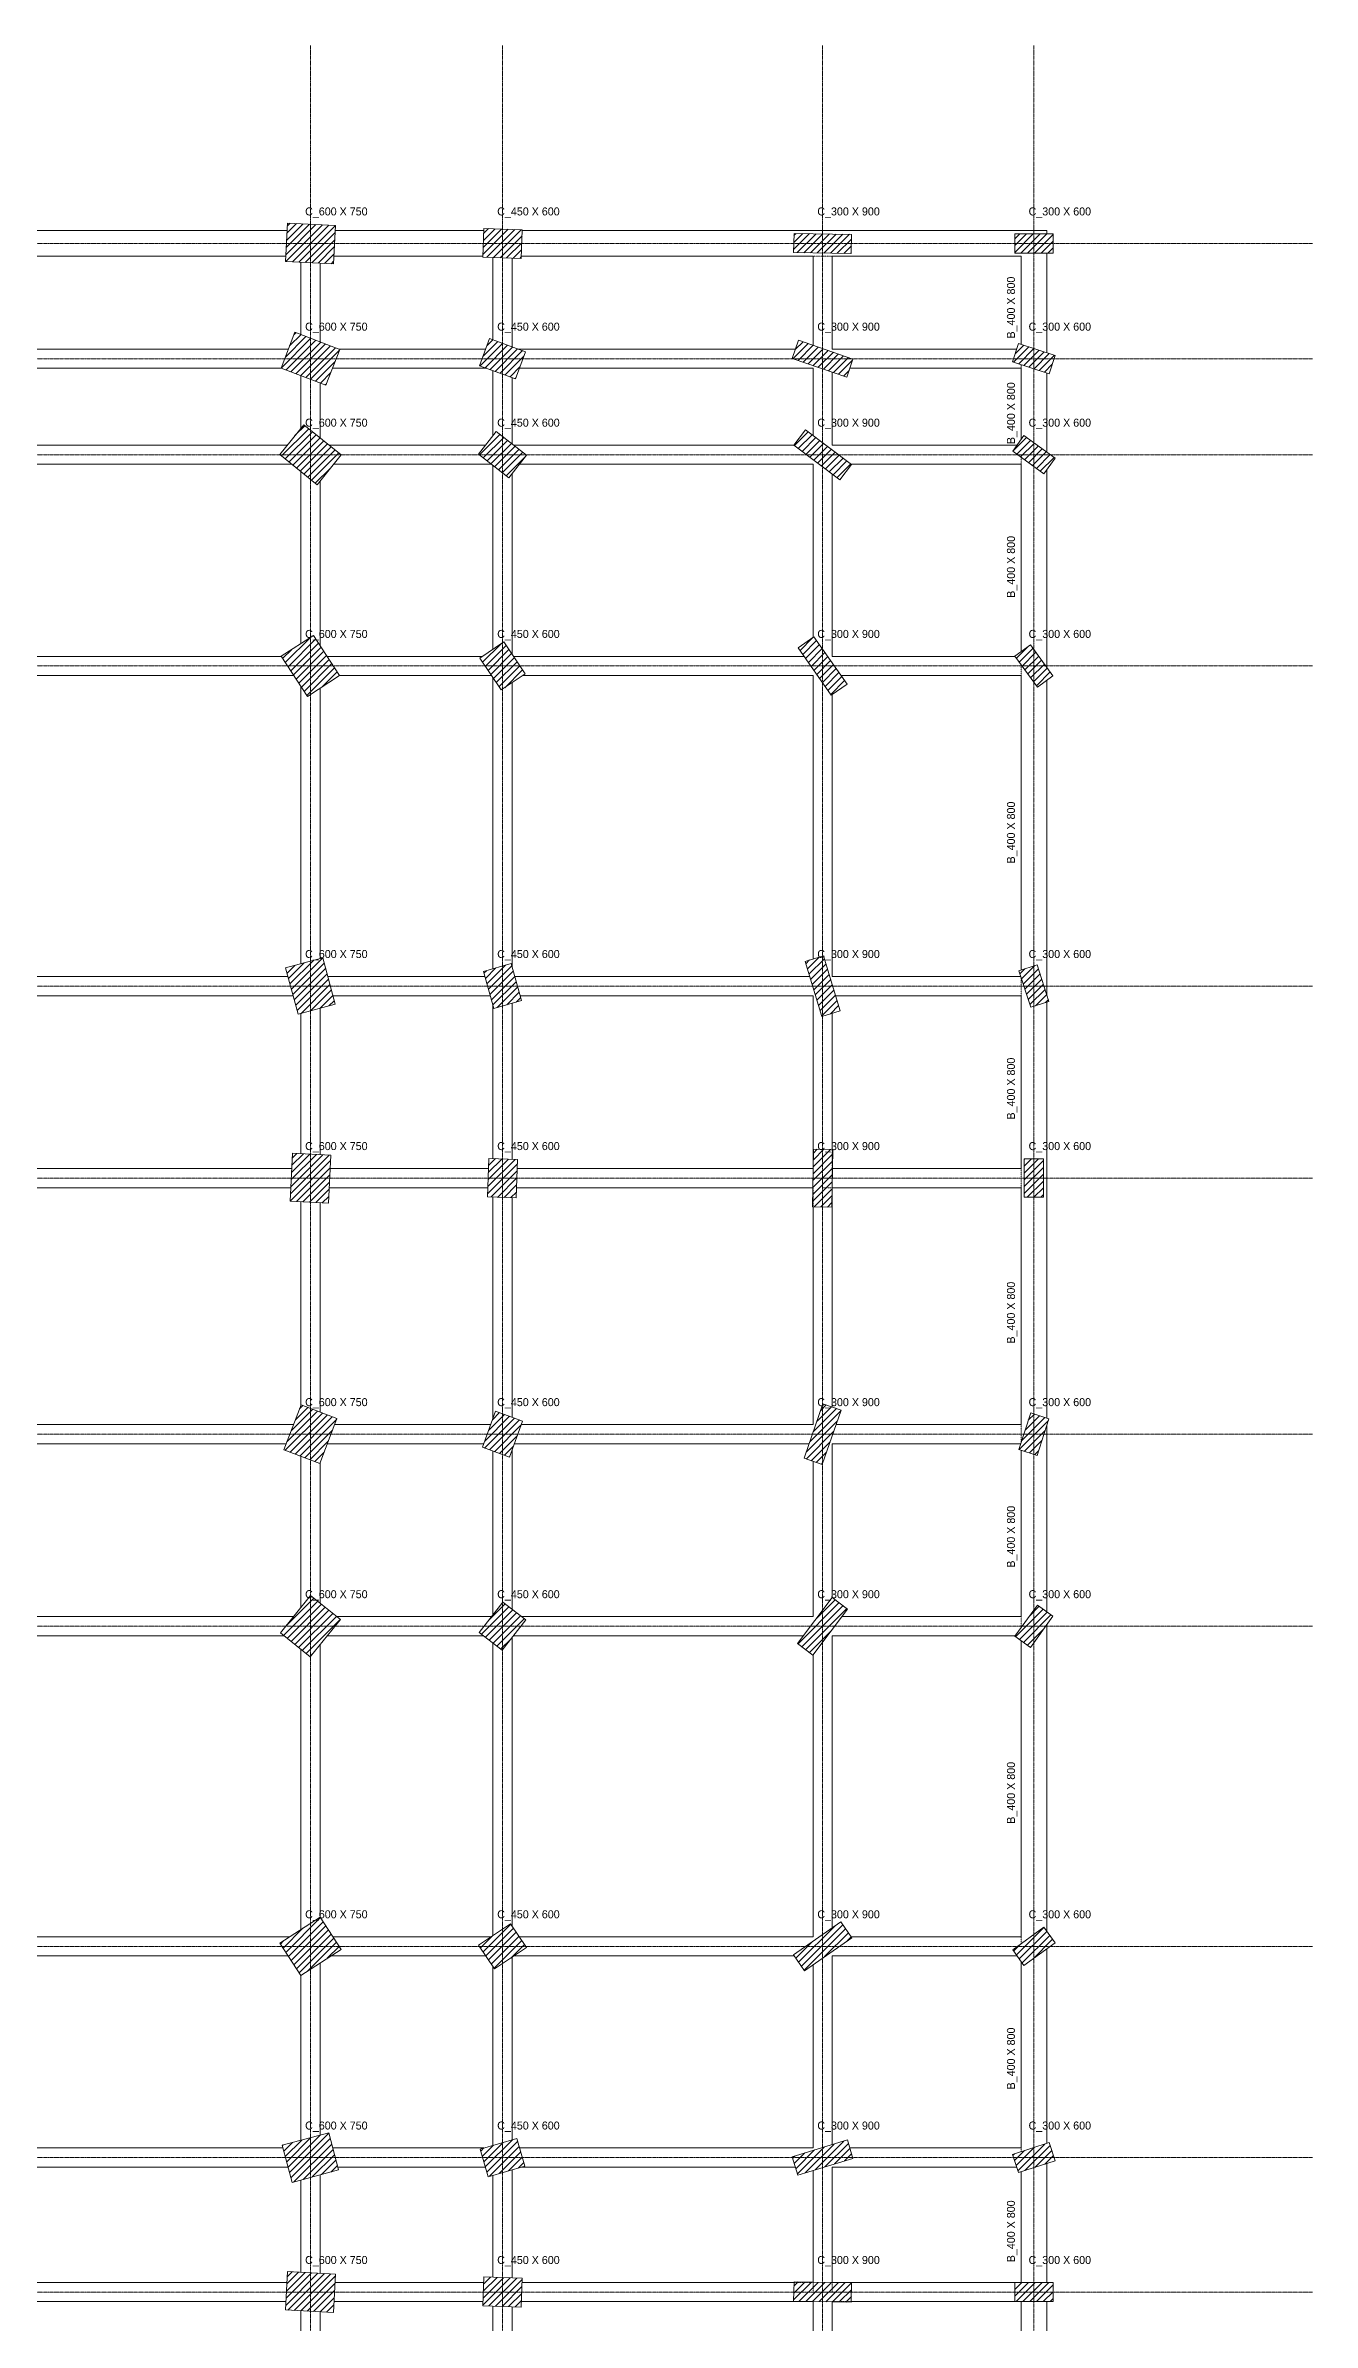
# Model space of a CAD drawing. Header units: millimetres. Extents: x -4286 to 75551, y -4651 to 64692.
# Drawn here: x 55762 to 75551, y 29125 to 64692 of the extents above; entities that cross this region are included whole.
import ezdxf

# ---------------------------------------------------------------- set-up
doc = ezdxf.new("R2010")
doc.units = ezdxf.units.MM
doc.linetypes.add('Dash', pattern=[6.35, 3.175, -3.175])
doc.linetypes.add('Grid Line', pattern=[22.225, 12.7, -3.175, 3.175, -3.175])
for name, color, linetype, lineweight in [('S-BEAM', 12, 'Continuous', 18), ('S-BEAM-HDLN', 1, 'Dash', 18), ('S-BEAM-IDEN', 2, 'Continuous', 9), ('S-COLS', 52, 'Continuous', 18), ('S-COLS-IDEN', 171, 'Continuous', 9), ('S-GRID', 1, 'Continuous', 9)]:
    doc.layers.add(name, color=color, linetype=linetype, lineweight=lineweight)
doc.styles.add('JetBrains Mono', font='JetBrainsMono-VariableFont_wght.ttf', dxfattribs={"height": 125})
pattern_1 = [(45, (0, 0), (-53.03301, 53.03301), [])]

msp = doc.modelspace()

# ---------------------------------------------------------------- hatches: boundary and pattern name
at = {"layer": 'S-COLS'}
h = msp.add_hatch(dxfattribs=at)
h.set_pattern_fill('FP_3', color=8, style=0, pattern_type=2)
h.set_pattern_definition(pattern_1)
h.paths.add_polyline_path([(60259, 61281), (60290, 61880), (59541, 61919), (59510, 61320)])
h = msp.add_hatch(dxfattribs=at)
h.set_pattern_fill('FP_4', color=8, style=0, pattern_type=2)
h.set_pattern_definition(pattern_1)
h.paths.add_polyline_path([(63192, 61365), (63208, 61814), (62608, 61835), (62592, 61386), (63077, 61369)])
h = msp.add_hatch(dxfattribs=at)
h.set_pattern_fill('FP_4', color=8, style=0, pattern_type=2)
h.set_pattern_definition(pattern_1)
h.paths.add_polyline_path([(68347, 61442), (68353, 61742), (67453, 61758), (67447, 61458)])
h = msp.add_hatch(dxfattribs=at)
h.set_pattern_fill('FP_4', color=8, style=0, pattern_type=2)
h.set_pattern_definition(pattern_1)
h.paths.add_polyline_path([(71500, 61450), (71500, 61750), (70900, 61750), (70900, 61450)])
h = msp.add_hatch(dxfattribs=at)
h.set_pattern_fill('FP_1', color=8, style=0, pattern_type=2)
h.set_pattern_definition(pattern_1)
h.paths.add_polyline_path([(60143, 59386), (60358, 59946), (59657, 60214), (59442, 59654)])
h = msp.add_hatch(dxfattribs=at)
h.set_pattern_fill('FP_1', color=8, style=0, pattern_type=2)
h.set_pattern_definition(pattern_1)
h.paths.add_polyline_path([(63105, 59486), (63259, 59909), (62695, 60114), (62541, 59691), (63077, 59496)])
h = msp.add_hatch(dxfattribs=at)
h.set_pattern_fill('FP_2', color=8, style=0, pattern_type=2)
h.set_pattern_definition(pattern_1)
h.paths.add_polyline_path([(68277, 59512), (68374, 59795), (67523, 60088), (67426, 59805)])
h = msp.add_hatch(dxfattribs=at)
h.set_pattern_fill('FP_4', color=8, style=0, pattern_type=2)
h.set_pattern_definition(pattern_1)
h.paths.add_polyline_path([(71439, 59565), (71532, 59850), (70961, 60035), (70868, 59750)])
h = msp.add_hatch(dxfattribs=at)
h.set_pattern_fill('FP_2', color=8, style=0, pattern_type=2)
h.set_pattern_definition(pattern_1)
h.paths.add_polyline_path([(60003, 57831), (60380, 58297), (59797, 58769), (59420, 58303)])
h = msp.add_hatch(dxfattribs=at)
h.set_pattern_fill('FP_3', color=8, style=0, pattern_type=2)
h.set_pattern_definition(pattern_1)
h.paths.add_polyline_path([(68169, 57909), (68350, 58149), (67631, 58691), (67450, 58451)])
h = msp.add_hatch(dxfattribs=at)
h.set_pattern_fill('FP_2', color=8, style=0, pattern_type=2)
h.set_pattern_definition(pattern_1)
h.paths.add_polyline_path([(62998, 57938), (63275, 58293), (62802, 58662), (62525, 58307)])
h = msp.add_hatch(dxfattribs=at)
h.set_pattern_fill('FP_2', color=8, style=0, pattern_type=2)
h.set_pattern_definition(pattern_1)
h.paths.add_polyline_path([(71355, 58002), (71531, 58245), (71045, 58598), (70869, 58355)])
h = msp.add_hatch(dxfattribs=at)
h.set_pattern_fill('FP_4', color=8, style=0, pattern_type=2)
h.set_pattern_definition(pattern_1)
h.paths.add_polyline_path([(59853, 54522), (60356, 54849), (59947, 55478), (59444, 55151)])
h = msp.add_hatch(dxfattribs=at)
h.set_pattern_fill('FP_4', color=8, style=0, pattern_type=2)
h.set_pattern_definition(pattern_1)
h.paths.add_polyline_path([(62881, 54625), (63254, 54877), (62919, 55375), (62546, 55123)])
h = msp.add_hatch(dxfattribs=at)
h.set_pattern_fill('FP_2', color=8, style=0, pattern_type=2)
h.set_pattern_definition(pattern_1)
h.paths.add_polyline_path([(68035, 54545), (68281, 54717), (67765, 55455), (67519, 55283)])
h = msp.add_hatch(dxfattribs=at)
h.set_pattern_fill('FP_2', color=8, style=0, pattern_type=2)
h.set_pattern_definition(pattern_1)
h.paths.add_polyline_path([(71255, 54669), (71498, 54845), (71145, 55331), (70902, 55155)])
h = msp.add_hatch(dxfattribs=at)
h.set_pattern_fill('FP_2', color=8, style=0, pattern_type=2)
h.set_pattern_definition(pattern_1)
h.paths.add_polyline_path([(59707, 49560), (60287, 49715), (60093, 50440), (59513, 50285)])
h = msp.add_hatch(dxfattribs=at)
h.set_pattern_fill('FP_4', color=8, style=0, pattern_type=2)
h.set_pattern_definition(pattern_1)
h.paths.add_polyline_path([(62766, 49650), (63199, 49774), (63034, 50350), (62601, 50226)])
h = msp.add_hatch(dxfattribs=at)
h.set_pattern_fill('FP_2', color=8, style=0, pattern_type=2)
h.set_pattern_definition(pattern_1)
h.paths.add_polyline_path([(67888, 49526), (68175, 49614), (67912, 50474), (67625, 50386)])
h = msp.add_hatch(dxfattribs=at)
h.set_pattern_fill('FP_2', color=8, style=0, pattern_type=2)
h.set_pattern_definition(pattern_1)
h.paths.add_polyline_path([(71150, 49668), (71435, 49761), (71250, 50332), (70965, 50239)])
h = msp.add_hatch(dxfattribs=at)
h.set_pattern_fill('FP_4', color=8, style=0, pattern_type=2)
h.set_pattern_definition(pattern_1)
h.paths.add_polyline_path([(60180, 46610), (60219, 47359), (59620, 47390), (59581, 46641)])
h = msp.add_hatch(dxfattribs=at)
h.set_pattern_fill('FP_4', color=8, style=0, pattern_type=2)
h.set_pattern_definition(pattern_1)
h.paths.add_polyline_path([(63114, 46692), (63135, 47292), (62686, 47308), (62665, 46708), (63077, 46694)])
h = msp.add_hatch(dxfattribs=at)
h.set_pattern_fill('FP_4', color=8, style=0, pattern_type=2)
h.set_pattern_definition(pattern_1)
h.paths.add_polyline_path([(68042, 46547), (68058, 47447), (67758, 47453), (67742, 46553)])
h = msp.add_hatch(dxfattribs=at)
h.set_pattern_fill('FP_4', color=8, style=0, pattern_type=2)
h.set_pattern_definition(pattern_1)
h.paths.add_polyline_path([(71350, 46700), (71350, 47300), (71050, 47300), (71050, 46700)])
h = msp.add_hatch(dxfattribs=at)
h.set_pattern_fill('FP_4', color=8, style=0, pattern_type=2)
h.set_pattern_definition(pattern_1)
h.paths.add_polyline_path([(60046, 42542), (60314, 43243), (59754, 43458), (59486, 42757)])
h = msp.add_hatch(dxfattribs=at)
h.set_pattern_fill('FP_4', color=8, style=0, pattern_type=2)
h.set_pattern_definition(pattern_1)
h.paths.add_polyline_path([(67895, 42526), (68188, 43377), (67905, 43474), (67612, 42623)])
h = msp.add_hatch(dxfattribs=at)
h.set_pattern_fill('FP_2', color=8, style=0, pattern_type=2)
h.set_pattern_definition(pattern_1)
h.paths.add_polyline_path([(63009, 42641), (63214, 43205), (62791, 43359), (62586, 42795)])
h = msp.add_hatch(dxfattribs=at)
h.set_pattern_fill('FP_3', color=8, style=0, pattern_type=2)
h.set_pattern_definition(pattern_1)
h.paths.add_polyline_path([(71250, 42668), (71435, 43239), (71150, 43332), (70965, 42761)])
h = msp.add_hatch(dxfattribs=at)
h.set_pattern_fill('FP_4', color=8, style=0, pattern_type=2)
h.set_pattern_definition(pattern_1)
h.paths.add_polyline_path([(59897, 39520), (60369, 40103), (59903, 40480), (59431, 39897), (59854, 39555)])
h = msp.add_hatch(dxfattribs=at)
h.set_pattern_fill('FP_3', color=8, style=0, pattern_type=2)
h.set_pattern_definition(pattern_1)
h.paths.add_polyline_path([(62893, 39625), (63262, 40098), (62907, 40375), (62538, 39902)])
h = msp.add_hatch(dxfattribs=at)
h.set_pattern_fill('FP_3', color=8, style=0, pattern_type=2)
h.set_pattern_definition(pattern_1)
h.paths.add_polyline_path([(67749, 39550), (68291, 40269), (68051, 40450), (67509, 39731), (67743, 39555)])
h = msp.add_hatch(dxfattribs=at)
h.set_pattern_fill('FP_4', color=8, style=0, pattern_type=2)
h.set_pattern_definition(pattern_1)
h.paths.add_polyline_path([(71145, 39669), (71498, 40155), (71255, 40331), (70902, 39845)])
h = msp.add_hatch(dxfattribs=at)
h.set_pattern_fill('FP_2', color=8, style=0, pattern_type=2)
h.set_pattern_definition(pattern_1)
h.paths.add_polyline_path([(59749, 34544), (60378, 34953), (60051, 35456), (59422, 35047)])
h = msp.add_hatch(dxfattribs=at)
h.set_pattern_fill('FP_1', color=8, style=0, pattern_type=2)
h.set_pattern_definition(pattern_1)
h.paths.add_polyline_path([(62777, 34646), (63275, 34981), (63023, 35354), (62525, 35019)])
h = msp.add_hatch(dxfattribs=at)
h.set_pattern_fill('FP_2', color=8, style=0, pattern_type=2)
h.set_pattern_definition(pattern_1)
h.paths.add_polyline_path([(67617, 34619), (68355, 35135), (68183, 35381), (67445, 34865)])
h = msp.add_hatch(dxfattribs=at)
h.set_pattern_fill('FP_2', color=8, style=0, pattern_type=2)
h.set_pattern_definition(pattern_1)
h.paths.add_polyline_path([(71045, 34702), (71531, 35055), (71355, 35298), (70869, 34945)])
h = msp.add_hatch(dxfattribs=at)
h.set_pattern_fill('FP_2', color=8, style=0, pattern_type=2)
h.set_pattern_definition(pattern_1)
h.paths.add_polyline_path([(59615, 31313), (60340, 31507), (60185, 32087), (59460, 31893)])
h = msp.add_hatch(dxfattribs=at)
h.set_pattern_fill('FP_2', color=8, style=0, pattern_type=2)
h.set_pattern_definition(pattern_1)
h.paths.add_polyline_path([(62674, 31401), (63250, 31566), (63126, 31999), (62550, 31834)])
h = msp.add_hatch(dxfattribs=at)
h.set_pattern_fill('FP_2', color=8, style=0, pattern_type=2)
h.set_pattern_definition(pattern_1)
h.paths.add_polyline_path([(67514, 31425), (68374, 31688), (68286, 31975), (67426, 31712)])
h = msp.add_hatch(dxfattribs=at)
h.set_pattern_fill('FP_4', color=8, style=0, pattern_type=2)
h.set_pattern_definition(pattern_1)
h.paths.add_polyline_path([(70961, 31465), (71532, 31650), (71439, 31935), (70868, 31750)])
h = msp.add_hatch(dxfattribs=at)
h.set_pattern_fill('FP_2', color=8, style=0, pattern_type=2)
h.set_pattern_definition(pattern_1)
h.paths.add_polyline_path([(60259, 29281), (60290, 29880), (59541, 29919), (59510, 29320)])
h = msp.add_hatch(dxfattribs=at)
h.set_pattern_fill('FP_1', color=8, style=0, pattern_type=2)
h.set_pattern_definition(pattern_1)
h.paths.add_polyline_path([(63192, 29365), (63208, 29814), (62608, 29835), (62592, 29386), (63077, 29369)])
h = msp.add_hatch(dxfattribs=at)
h.set_pattern_fill('FP_4', color=8, style=0, pattern_type=2)
h.set_pattern_definition(pattern_1)
h.paths.add_polyline_path([(68347, 29442), (68353, 29742), (67453, 29758), (67447, 29458)])
h = msp.add_hatch(dxfattribs=at)
h.set_pattern_fill('FP_4', color=8, style=0, pattern_type=2)
h.set_pattern_definition(pattern_1)
h.paths.add_polyline_path([(70900, 29450), (71500, 29450), (71500, 29750), (70900, 29750)])

# ---------------------------------------------------------------- linework, layer by layer
at = {"layer": 'S-BEAM'}
for p, q in [((59535, 61800), (54365, 61800)), ((62607, 61800), (60286, 61800)), ((67750, 61800), (63207, 61800)), ((71000, 61800), (67750, 61800)), ((71400, 61800), (71000, 61800)), ((71400, 61750), (71400, 61800)), ((54337, 61400), (59514, 61400)), ((59750, 61307), (59750, 60179)), ((60050, 60064), (60050, 61292)), ((60265, 61400), (62593, 61400)), ((62750, 61380), (62750, 60094)), ((63050, 59985), (63050, 61370)), ((63193, 61400), (67750, 61400)), ((67750, 61400), (67750, 60010)), ((68050, 61400), (71000, 61400)), ((68050, 59950), (68050, 61400)), ((71000, 61400), (71000, 60023)), ((71400, 59893), (71400, 61450)), ((59556, 59950), (54446, 59950)), ((62635, 59950), (60347, 59950)), ((67476, 59950), (63146, 59950)), ((70933, 59950), (68050, 59950)), ((54325, 59650), (59453, 59650)), ((59750, 59536), (59750, 58711)), ((60050, 58565), (60050, 59421)), ((60244, 59650), (62654, 59650)), ((62750, 59615), (62750, 58595)), ((63050, 58468), (63050, 59506)), ((63165, 59650), (67750, 59650)), ((67750, 59650), (67750, 58601)), ((68050, 58450), (68050, 59590)), ((68324, 59650), (71000, 59650)), ((71000, 59650), (71000, 58535)), ((71400, 58340), (71400, 59577)), ((59539, 58450), (54305, 58450)), ((62636, 58450), (60192, 58450)), ((67452, 58450), (63074, 58450)), ((70938, 58450), (68050, 58450)), ((54362, 58150), (59608, 58150)), ((59750, 58035), (59750, 55350)), ((60261, 58150), (62726, 58150)), ((62750, 58132), (62750, 55261)), ((63050, 55180), (63050, 58005)), ((63164, 58150), (67750, 58150)), ((67750, 58150), (67750, 55444)), ((68050, 55150), (68050, 57999)), ((68348, 58150), (71000, 58150)), ((71000, 58150), (71000, 55226)), ((71400, 58065), (71400, 54980)), ((60050, 55320), (60050, 57889)), ((59445, 55150), (54249, 55150)), ((62586, 55150), (60160, 55150)), ((67612, 55150), (63070, 55150)), ((70906, 55150), (68050, 55150)), ((54436, 54850), (59640, 54850)), ((60355, 54850), (62730, 54850)), ((62750, 54820), (62750, 50269)), ((63214, 54850), (67750, 54850)), ((67750, 54850), (67750, 50425)), ((68188, 54850), (71000, 54850)), ((71000, 50250), (71000, 54850)), ((71400, 54774), (71400, 49870)), ((59750, 54680), (59750, 50348)), ((60050, 50428), (60050, 54650)), ((63050, 50293), (63050, 54739)), ((68050, 50150), (68050, 54556)), ((59549, 50150), (54249, 50150)), ((62623, 50150), (60170, 50150)), ((67697, 50150), (63091, 50150)), ((70994, 50150), (68050, 50150)), ((54324, 49850), (59630, 49850)), ((60251, 49850), (62709, 49850)), ((63177, 49850), (67750, 49850)), ((67750, 49850), (67750, 47150)), ((68103, 49850), (71000, 49850)), ((71000, 49850), (71000, 47150)), ((59750, 49572), (59750, 47383)), ((60050, 47368), (60050, 49652)), ((62750, 49707), (62750, 47305)), ((63050, 47295), (63050, 49731)), ((68050, 47447), (68050, 49575)), ((71400, 46850), (71400, 49750)), ((59607, 47150), (54286, 47150)), ((62680, 47150), (60208, 47150)), ((67750, 47150), (63130, 47150)), ((71000, 47150), (68053, 47150)), ((54265, 46850), (59592, 46850)), ((59750, 46632), (59750, 43447)), ((60050, 43344), (60050, 46617)), ((60193, 46850), (62670, 46850)), ((62750, 46705), (62750, 43246)), ((63050, 43265), (63050, 46695)), ((63120, 46850), (67747, 46850)), ((68050, 43424), (68050, 46850)), ((68050, 46850), (71000, 46850)), ((71000, 43150), (71000, 46850)), ((71400, 43250), (71400, 46850)), ((67750, 46553), (67750, 43150)), ((59636, 43150), (54365, 43150)), ((62715, 43150), (60279, 43150)), ((67750, 43150), (63194, 43150)), ((71000, 43150), (68110, 43150)), ((71400, 42850), (71400, 43130)), ((54244, 42850), (59521, 42850)), ((60164, 42850), (62606, 42850)), ((62750, 42735), (62750, 40174)), ((63050, 40264), (63050, 42754)), ((63085, 42850), (67690, 42850)), ((68050, 40448), (68050, 42850)), ((68050, 42850), (70994, 42850)), ((71000, 40150), (71000, 42750)), ((71400, 40226), (71400, 42850)), ((59750, 42656), (59750, 40292)), ((60050, 40361), (60050, 42553)), ((67750, 42576), (67750, 40150)), ((54264, 39850), (59489, 39850)), ((59635, 40150), (54421, 40150)), ((60165, 39850), (62605, 39850)), ((62732, 40150), (60311, 40150)), ((63068, 39850), (67599, 39850)), ((67750, 40150), (63195, 40150)), ((68050, 35288), (68050, 39850)), ((68050, 39850), (70906, 39850)), ((71000, 40150), (68201, 40150)), ((71400, 39850), (71400, 40020)), ((71400, 35235), (71400, 39850)), ((59750, 39639), (59750, 35260)), ((60050, 35455), (60050, 39708)), ((62750, 39736), (62750, 35170)), ((63050, 35314), (63050, 39826)), ((67750, 39552), (67750, 35150)), ((71000, 39774), (71000, 35150)), ((59580, 35150), (54337, 35150)), ((62720, 35150), (60250, 35150)), ((67750, 35150), (63161, 35150)), ((71000, 35150), (68344, 35150)), ((71400, 31923), (71400, 34960)), ((54368, 34850), (59550, 34850)), ((59750, 34545), (59750, 31970)), ((60050, 32051), (60050, 34740)), ((60220, 34850), (62639, 34850)), ((62750, 34686), (62750, 31891)), ((63050, 31977), (63050, 34830)), ((63080, 34850), (67456, 34850)), ((67750, 34712), (67750, 31850)), ((68050, 31903), (68050, 34850)), ((68050, 34850), (70938, 34850)), ((71000, 34765), (71000, 31850)), ((59472, 31850), (54326, 31850)), ((62607, 31850), (60248, 31850)), ((67750, 31850), (63169, 31850)), ((71000, 31850), (68325, 31850)), ((54401, 31550), (59552, 31550)), ((59750, 31349), (59750, 29908)), ((60050, 29893), (60050, 31430)), ((60328, 31550), (62631, 31550)), ((62750, 31423), (62750, 29830)), ((63050, 29820), (63050, 31509)), ((63193, 31550), (67475, 31550)), ((67750, 31497), (67750, 29753)), ((68050, 29750), (68050, 31550)), ((68050, 31550), (70933, 31550)), ((71000, 31477), (71000, 29750)), ((71400, 29750), (71400, 31607)), ((59532, 29750), (54362, 29750)), ((62605, 29750), (60283, 29750)), ((67453, 29750), (63205, 29750)), ((70900, 29750), (68050, 29750)), ((54341, 29450), (59517, 29450)), ((59750, 29307), (59750, 28179)), ((60050, 28064), (60050, 29292)), ((60268, 29450), (62595, 29450)), ((62750, 29380), (62750, 28094)), ((63050, 27985), (63050, 29370)), ((63195, 29450), (67750, 29450)), ((67750, 29450), (67750, 28010)), ((68050, 27950), (68050, 29447)), ((68347, 29450), (70900, 29450)), ((71000, 29450), (71000, 28023)), ((71400, 27893), (71400, 29450))]:
    msp.add_line(p, q, dxfattribs=at)
at = {"layer": 'S-BEAM-HDLN'}
for p, q in [((67750, 61400), (68050, 61400)), ((71000, 59650), (71000, 59707)), ((71000, 58150), (71000, 58260)), ((71000, 55020), (71000, 54850)), ((71000, 50130), (71000, 49850)), ((68050, 47002), (68050, 47447)), ((67900, 47000), (68050, 47000)), ((67900, 46850), (67900, 47000)), ((71000, 47150), (71000, 46850)), ((67747, 46850), (67750, 46850)), ((67750, 46850), (67750, 46553)), ((68047, 46850), (67900, 46850)), ((71000, 43150), (71000, 42870)), ((71000, 40150), (71000, 39980)), ((71000, 35150), (71000, 35040)), ((71000, 31850), (71000, 31793)), ((67750, 29750), (67453, 29750)), ((67750, 29600), (67750, 29750)), ((67900, 29600), (67750, 29600)), ((68050, 29600), (67900, 29600)), ((68050, 29747), (68050, 29600)), ((68050, 29447), (68050, 29450)), ((68050, 29450), (68347, 29450))]:
    msp.add_line(p, q, dxfattribs=at)
at = {"layer": 'S-COLS'}
for p, q in [((59510, 61320), (59541, 61919)), ((59541, 61919), (60290, 61880)), ((60290, 61880), (60259, 61281)), ((62592, 61386), (62608, 61835)), ((62608, 61835), (63208, 61814)), ((63208, 61814), (63192, 61365)), ((67447, 61458), (67453, 61758)), ((67453, 61758), (68353, 61742)), ((68353, 61742), (68347, 61442)), ((70900, 61750), (71500, 61750)), ((70900, 61450), (70900, 61750)), ((71500, 61750), (71500, 61450)), ((60259, 61281), (59510, 61320)), ((63192, 61365), (62592, 61386)), ((68347, 61442), (67447, 61458)), ((71500, 61450), (70900, 61450)), ((59442, 59654), (59657, 60214)), ((59657, 60214), (60358, 59946)), ((62541, 59691), (62695, 60114)), ((62695, 60114), (63259, 59909)), ((60358, 59946), (60143, 59386)), ((63259, 59909), (63105, 59486)), ((67426, 59805), (67523, 60088)), ((68277, 59512), (67426, 59805)), ((67523, 60088), (68374, 59795)), ((68374, 59795), (68277, 59512)), ((70868, 59750), (70961, 60035)), ((70961, 60035), (71532, 59850)), ((71532, 59850), (71439, 59565)), ((60143, 59386), (59442, 59654)), ((63105, 59486), (62541, 59691)), ((71439, 59565), (70868, 59750)), ((59420, 58303), (59797, 58769)), ((59797, 58769), (60380, 58297)), ((67450, 58451), (67631, 58691)), ((67631, 58691), (68350, 58149)), ((62525, 58307), (62802, 58662)), ((62802, 58662), (63275, 58293)), ((68169, 57909), (67450, 58451)), ((70869, 58355), (71045, 58598)), ((71355, 58002), (70869, 58355)), ((71045, 58598), (71531, 58245)), ((60003, 57831), (59420, 58303)), ((60380, 58297), (60003, 57831)), ((62998, 57938), (62525, 58307)), ((63275, 58293), (62998, 57938)), ((68350, 58149), (68169, 57909)), ((71531, 58245), (71355, 58002)), ((59444, 55151), (59947, 55478)), ((59853, 54522), (59444, 55151)), ((59947, 55478), (60356, 54849)), ((62546, 55123), (62919, 55375)), ((62919, 55375), (63254, 54877)), ((67519, 55283), (67765, 55455)), ((68035, 54545), (67519, 55283)), ((67765, 55455), (68281, 54717)), ((70902, 55155), (71145, 55331)), ((71255, 54669), (70902, 55155)), ((71145, 55331), (71498, 54845)), ((60356, 54849), (59853, 54522)), ((62881, 54625), (62546, 55123)), ((63254, 54877), (62881, 54625)), ((71498, 54845), (71255, 54669)), ((68281, 54717), (68035, 54545)), ((59513, 50285), (60093, 50440)), ((59707, 49560), (59513, 50285)), ((60093, 50440), (60287, 49715)), ((62601, 50226), (63034, 50350)), ((62766, 49650), (62601, 50226)), ((63034, 50350), (63199, 49774)), ((67625, 50386), (67912, 50474)), ((67888, 49526), (67625, 50386)), ((67912, 50474), (68175, 49614)), ((70965, 50239), (71250, 50332)), ((71150, 49668), (70965, 50239)), ((71250, 50332), (71435, 49761)), ((60287, 49715), (59707, 49560)), ((63199, 49774), (62766, 49650)), ((68175, 49614), (67888, 49526)), ((71435, 49761), (71150, 49668)), ((59581, 46641), (59620, 47390)), ((59620, 47390), (60219, 47359)), ((60219, 47359), (60180, 46610)), ((62665, 46708), (62686, 47308)), ((62686, 47308), (63135, 47292)), ((67742, 46553), (67758, 47453)), ((67758, 47453), (68058, 47447)), ((68058, 47447), (68042, 46547)), ((63135, 47292), (63114, 46692)), ((71050, 47300), (71350, 47300)), ((71050, 46700), (71050, 47300)), ((71350, 47300), (71350, 46700)), ((60180, 46610), (59581, 46641)), ((63114, 46692), (62665, 46708)), ((71350, 46700), (71050, 46700)), ((68042, 46547), (67742, 46553)), ((59486, 42757), (59754, 43458)), ((59754, 43458), (60314, 43243)), ((67612, 42623), (67905, 43474)), ((67905, 43474), (68188, 43377)), ((60314, 43243), (60046, 42542)), ((62586, 42795), (62791, 43359)), ((62791, 43359), (63214, 43205)), ((63214, 43205), (63009, 42641)), ((68188, 43377), (67895, 42526)), ((70965, 42761), (71150, 43332)), ((71150, 43332), (71435, 43239)), ((71435, 43239), (71250, 42668)), ((60046, 42542), (59486, 42757)), ((63009, 42641), (62586, 42795)), ((71250, 42668), (70965, 42761)), ((67895, 42526), (67612, 42623)), ((59431, 39897), (59903, 40480)), ((59903, 40480), (60369, 40103)), ((62538, 39902), (62907, 40375)), ((62907, 40375), (63262, 40098)), ((67509, 39731), (68051, 40450)), ((68291, 40269), (67749, 39550)), ((68051, 40450), (68291, 40269)), ((70902, 39845), (71255, 40331)), ((71255, 40331), (71498, 40155)), ((59897, 39520), (59431, 39897)), ((60369, 40103), (59897, 39520)), ((62893, 39625), (62538, 39902)), ((63262, 40098), (62893, 39625)), ((71145, 39669), (70902, 39845)), ((71498, 40155), (71145, 39669)), ((67749, 39550), (67509, 39731)), ((59422, 35047), (60051, 35456)), ((60051, 35456), (60378, 34953)), ((62525, 35019), (63023, 35354)), ((63023, 35354), (63275, 34981)), ((67445, 34865), (68183, 35381)), ((68183, 35381), (68355, 35135)), ((70869, 34945), (71355, 35298)), ((71355, 35298), (71531, 35055)), ((59749, 34544), (59422, 35047)), ((60378, 34953), (59749, 34544)), ((62777, 34646), (62525, 35019)), ((63275, 34981), (62777, 34646)), ((67617, 34619), (67445, 34865)), ((68355, 35135), (67617, 34619)), ((71045, 34702), (70869, 34945)), ((71531, 35055), (71045, 34702)), ((59460, 31893), (60185, 32087)), ((60185, 32087), (60340, 31507)), ((59615, 31313), (59460, 31893)), ((62550, 31834), (63126, 31999)), ((62674, 31401), (62550, 31834)), ((63126, 31999), (63250, 31566)), ((67426, 31712), (68286, 31975)), ((67514, 31425), (67426, 31712)), ((68374, 31688), (67514, 31425)), ((68286, 31975), (68374, 31688)), ((70868, 31750), (71439, 31935)), ((70961, 31465), (70868, 31750)), ((71439, 31935), (71532, 31650)), ((60340, 31507), (59615, 31313)), ((63250, 31566), (62674, 31401)), ((71532, 31650), (70961, 31465)), ((59510, 29320), (59541, 29919)), ((59541, 29919), (60290, 29880)), ((60290, 29880), (60259, 29281)), ((62592, 29386), (62608, 29835)), ((62608, 29835), (63208, 29814)), ((63208, 29814), (63192, 29365)), ((67447, 29458), (67453, 29758)), ((67453, 29758), (68353, 29742)), ((68353, 29742), (68347, 29442)), ((70900, 29450), (70900, 29750)), ((70900, 29750), (71500, 29750)), ((71500, 29750), (71500, 29450)), ((60259, 29281), (59510, 29320)), ((63192, 29365), (62592, 29386)), ((68347, 29442), (67447, 29458)), ((71500, 29450), (70900, 29450))]:
    msp.add_line(p, q, dxfattribs=at)
at = {"layer": 'S-GRID', "linetype": 'Grid Line'}
for p, q in [((59900, 64692), (59900, -4051)), ((62900, 64692), (62900, -4051)), ((67900, 64692), (67900, -4051)), ((71200, 64692), (71200, -4051)), ((75551, 61600), (-3686, 61600)), ((75551, 59800), (-3686, 59800)), ((75551, 58300), (-3686, 58300)), ((75551, 55000), (-3686, 55000)), ((75551, 50000), (-3686, 50000)), ((75551, 47000), (-3686, 47000)), ((75551, 43000), (-3686, 43000)), ((75551, 40000), (-3686, 40000)), ((75551, 35000), (-3686, 35000)), ((75551, 31700), (-3686, 31700)), ((75551, 29600), (-3686, 29600))]:
    msp.add_line(p, q, dxfattribs=at)

# ---------------------------------------------------------------- texts
at = {"layer": 'S-BEAM-IDEN', "char_height": 125, "width": 1410.97, "attachment_point": 1, "rotation": 90, "style": 'JetBrains Mono'}
for insert in [(70779, 60115), (70779, 58465), (70779, 56065), (70779, 51915), (70779, 47915), (70779, 44415), (70779, 40915), (70779, 36915), (70779, 32765), (70779, 30065)]:
    msp.add_mtext('B_400 X 800', dxfattribs=dict(at, insert=insert))
at = {"layer": 'S-COLS-IDEN', "char_height": 125, "width": 1410.97, "attachment_point": 1, "style": 'JetBrains Mono'}
for s, insert in [('C_600 X 750', (59817, 62163)), ('C_450 X 600', (62817, 62163)), ('C_300 X 900', (67817, 62163)), ('C_300 X 600', (71117, 62163)), ('C_600 X 750', (59817, 60363)), ('C_450 X 600', (62817, 60363)), ('C_300 X 900', (67817, 60363)), ('C_300 X 600', (71117, 60363)), ('C_600 X 750', (59817, 58863)), ('C_450 X 600', (62817, 58863)), ('C_300 X 900', (67817, 58863)), ('C_300 X 600', (71117, 58863)), ('C_600 X 750', (59817, 55563)), ('C_450 X 600', (62817, 55563)), ('C_300 X 900', (67817, 55563)), ('C_300 X 600', (71117, 55563)), ('C_600 X 750', (59817, 50563)), ('C_450 X 600', (62817, 50563)), ('C_300 X 900', (67817, 50563)), ('C_300 X 600', (71117, 50563)), ('C_600 X 750', (59817, 47563)), ('C_450 X 600', (62817, 47563)), ('C_300 X 900', (67817, 47563)), ('C_300 X 600', (71117, 47563)), ('C_600 X 750', (59817, 43563)), ('C_450 X 600', (62817, 43563)), ('C_300 X 900', (67817, 43563)), ('C_300 X 600', (71117, 43563)), ('C_600 X 750', (59817, 40563)), ('C_450 X 600', (62817, 40563)), ('C_300 X 900', (67817, 40563)), ('C_300 X 600', (71117, 40563)), ('C_600 X 750', (59817, 35563)), ('C_450 X 600', (62817, 35563)), ('C_300 X 900', (67817, 35563)), ('C_300 X 600', (71117, 35563)), ('C_600 X 750', (59817, 32263)), ('C_450 X 600', (62817, 32263)), ('C_300 X 900', (67817, 32263)), ('C_300 X 600', (71117, 32263)), ('C_600 X 750', (59817, 30163)), ('C_450 X 600', (62817, 30163)), ('C_300 X 900', (67817, 30163)), ('C_300 X 600', (71117, 30163))]:
    msp.add_mtext(s, dxfattribs=dict(at, insert=insert))

doc.saveas('drawing.dxf')
